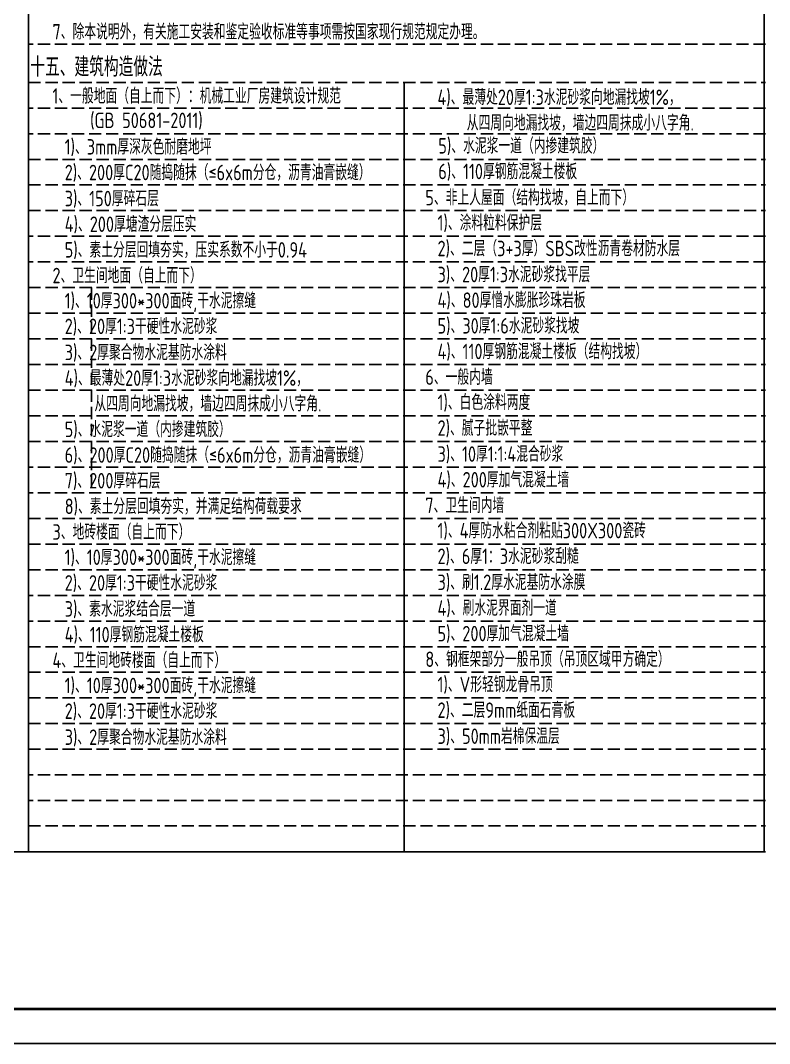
# Model space of a CAD drawing. Extents: x 180850 to 1399066, y 48356 to 327880.
# Drawn here: x 279296 to 294684, y 232951 to 253970 of the extents above; entities that cross this region are included whole.
import ezdxf

# ---------------------------------------------------------------- set-up
doc = ezdxf.new("R2010")
doc.units = 0
doc.header["$LTSCALE"] = 1000
doc.linetypes.add('DASH', pattern=[0.35, 0.25, -0.1])
for name, color, linetype in [('BORDER', 7, 'Continuous'), ('PUB_TITLE', 4, 'Continuous'), ('填充', 251, 'Continuous'), ('文字', 7, 'Continuous')]:
    doc.layers.add(name, color=color, linetype=linetype)
doc.styles.add('C', font='tssdeng.shx', dxfattribs={"height": 3, "bigfont": 'tssdchn.shx'})

msp = doc.modelspace()

# ---------------------------------------------------------------- linework, layer by layer
at = {"layer": 'BORDER', "const_width": 53.03}
msp.add_lwpolyline([(244802.28, 233658.42), (244802.28, 274244.28), (301792.18, 274244.28), (301792.18, 233658.42)], close=True, dxfattribs=at)
at = {"layer": 'PUB_TITLE'}
msp.add_lwpolyline([(243034.61, 232951.35), (243034.61, 274951.35), (302499.25, 274951.35), (302499.25, 232951.35)], close=True, dxfattribs=at)
at = {"layer": '填充'}
for p, q in [((279460.65, 270200.62), (279460.65, 236889.33)), ((294577.04, 270200.62), (294577.04, 236889.31)), ((287176.19, 252697.47), (287176.19, 236889.33)), ((246683.79, 236889.33), (294577.04, 236889.33))]:
    msp.add_line(p, q, dxfattribs=at)
at = {"layer": '填充', "linetype": 'DASH'}
for p, q in [((294604.06, 253480.41), (279460.65, 253480.41)), ((279460.65, 252697.47), (294604.06, 252697.47)), ((294604.06, 252170.54), (279460.65, 252170.54)), ((294604.06, 251643.6), (279460.65, 251643.6)), ((279460.65, 251116.66), (294604.06, 251116.66)), ((279460.65, 250589.72), (294604.06, 250589.72)), ((279460.65, 250062.78), (294604.06, 250062.78)), ((294604.06, 249535.85), (279460.65, 249535.85)), ((294604.06, 249008.91), (279460.65, 249008.91)), ((279460.65, 248481.97), (294604.06, 248481.97)), ((280755.14, 248481.97), (280755.14, 244266.46)), ((279460.65, 247955.03), (294604.06, 247955.03)), ((279460.65, 247428.09), (294604.06, 247428.09)), ((279460.65, 246901.15), (294604.06, 246901.15)), ((279460.65, 246374.22), (294604.06, 246374.22)), ((279460.65, 245847.28), (294604.06, 245847.28)), ((279460.65, 245320.34), (294604.06, 245320.34)), ((294604.06, 244793.4), (279460.65, 244793.4)), ((294604.06, 244266.46), (279460.65, 244266.46)), ((279460.65, 243739.53), (294604.06, 243739.53)), ((279460.65, 243212.59), (294604.06, 243212.59)), ((279460.65, 242685.65), (294604.06, 242685.65)), ((294604.06, 242158.71), (279460.65, 242158.71)), ((294604.06, 241631.77), (279460.65, 241631.77)), ((279460.65, 241104.84), (294604.06, 241104.84)), ((279460.65, 240577.9), (294604.06, 240577.9)), ((279460.65, 240050.96), (294604.06, 240050.96)), ((279460.65, 239524.02), (294604.06, 239524.02)), ((279460.65, 238997.08), (294604.06, 238997.08)), ((294604.06, 238470.15), (279460.65, 238470.15)), ((294604.06, 237943.21), (279460.65, 237943.21)), ((279460.65, 237423.2), (294604.06, 237423.2)), ((279460.65, 236889.33), (294604.06, 236889.33))]:
    msp.add_line(p, q, dxfattribs=at)

# ---------------------------------------------------------------- texts
at = {"layer": '文字', "style": 'C', "width": 0.8}
for s, height, p in [('7、除本说明外，有关施工安装和鉴定验收标准等事项需按国家现行规范规定办理。', 318.2117, (279953.57, 253578.84)), ('1、一般地面（自上而下）：机械工业厂房建筑设计规范', 318.2117, (279953.57, 252259.49)), ('4)、最薄处20厚1:3水泥砂浆向地漏找坡1%%%，', 318.2117, (287862.48, 252233.63)), ('(GB 50681-2011)', 318.2117, (280726.59, 251758.22)), ('从四周向地漏找坡，墙边四周抹成小八字角.', 318.2117, (288464.55, 251706.69)), ('1)、3mm厚深灰色耐磨地坪', 318.2117, (280204.5, 251214.04)), ('5)、水泥浆一道（内掺建筑胶）', 318.2117, (287879.98, 251235.09)), ('2)、200厚C20随捣随抹（≤6x6m分仓，沥青油膏嵌缝）', 318.2117, (280204.5, 250687.1)), ('6)、110厚钢筋混凝土楼板', 318.2117, (287879.98, 250708.15)), ('3)、150厚碎石层', 318.212, (280204.5, 250151.98)), ('5、非上人屋面（结构找坡，自上而下）', 318.2117, (287612.94, 250171.72)), ('4)、200厚塘渣分层压实', 318.2117, (280204.5, 249625.04)), ('1)、涂料粒料保护层', 318.212, (287863.88, 249653.21)), ('5)、素土分层回填夯实，压实系数不小于0.94', 318.2117, (280204.5, 249098.1)), ('2)、二层（3+3厚）SBS改性沥青卷材防水层', 318.2117, (287863.88, 249126.27)), ('2、卫生间地面（自上而下）', 318.2117, (279953.57, 248570.92)), ('3)、20厚1:3水泥砂浆找平层', 318.2117, (287863.88, 248591.14)), ('1)、10厚300*300面砖,干水泥擦缝', 318.2117, (280204.5, 248052.41)), ('4)、80厚憎水膨胀珍珠岩板', 318.2117, (287863.88, 248064.21)), ('2)、20厚1:3干硬性水泥砂浆', 318.2117, (280204.5, 247525.47)), ('5)、30厚1:6水泥砂浆找坡', 318.2117, (287863.88, 247537.27)), ('3)、2厚聚合物水泥基防水涂料', 318.2117, (280204.5, 246990.35)), ('4)、110厚钢筋混凝土楼板（结构找坡）', 318.2117, (287863.88, 247010.33)), ('4)、最薄处20厚1:3水泥砂浆向地漏找坡1%%%，', 318.2117, (280204.5, 246463.41)), ('6、一般内墙', 318.212, (287612.94, 246483.15)), ('从四周向地漏找坡，墙边四周抹成小八字角.', 318.2117, (280814.2, 245936.47)), ('1)、白色涂料两度', 318.212, (287863.88, 245964.64)), ('5)、水泥浆一道（内掺建筑胶）', 318.2117, (280204.5, 245409.53)), ('2)、腻子批嵌平整', 318.212, (287863.88, 245437.7)), ('6)、200厚C20随捣随抹（≤6x6m分仓，沥青油膏嵌缝）', 318.2117, (280204.5, 244882.6)), ('3)、10厚1:1:4混合砂浆', 318.2117, (287863.88, 244902.58)), ('7)、200厚碎石层', 318.212, (280204.5, 244355.66)), ('4)、200厚加气混凝土墙', 318.2117, (287863.88, 244375.64)), ('8)、素土分层回填夯实，并满足结构荷载要求', 318.2117, (280204.5, 243828.72)), ('7、卫生间内墙', 318.212, (287612.94, 243848.46)), ('3、地砖楼面（自上而下）', 318.2117, (279953.57, 243301.54)), ('1)、4厚防水粘合剂粘贴300X300瓷砖', 318.2117, (287863.88, 243329.95)), ('1)、10厚300*300面砖,干水泥擦缝', 318.2117, (280204.5, 242783.03)), ('2)、6厚1：3水泥砂浆刮糙', 318.2117, (287863.88, 242803.01)), ('2)、20厚1:3干硬性水泥砂浆', 318.2117, (280204.5, 242256.09)), ('3)、刷1.2厚水泥基防水涂膜', 318.2117, (287863.88, 242267.89)), ('3)、素水泥浆结合层一道', 318.2117, (280204.5, 241720.97)), ('4)、刷水泥界面剂一道', 318.2117, (287863.88, 241740.95)), ('4)、110厚钢筋混凝土楼板', 318.2117, (280204.5, 241194.03)), ('5)、200厚加气混凝土墙', 318.2117, (287863.88, 241214.01)), ('4、卫生间地砖楼面（自上而下）', 318.2117, (279953.57, 240666.85)), ('8、钢框架部分一般吊顶（吊顶区域甲方确定）', 318.2117, (287612.94, 240686.84)), ('1)、10厚300*300面砖,干水泥擦缝', 318.2117, (280204.5, 240148.34)), ('1)、V形轻钢龙骨吊顶', 318.2117, (287863.88, 240168.32)), ('2)、20厚1:3干硬性水泥砂浆', 318.2117, (280204.5, 239621.4)), ('2)、二层9mm纸面石膏板', 318.2117, (287863.88, 239641.38)), ('3)、2厚聚合物水泥基防水涂料', 318.2117, (280204.5, 239086.28)), ('3)、50mm岩棉保温层', 318.2117, (287863.88, 239106.26))]:
    msp.add_text(s, height=height, dxfattribs=at).set_placement(p)
at = {"layer": '文字', "color": 3, "style": 'C', "width": 0.8}
msp.add_text('十五、建筑构造做法', height=397.765, dxfattribs=at).set_placement((279498.92, 252816.63))

doc.saveas('drawing.dxf')
